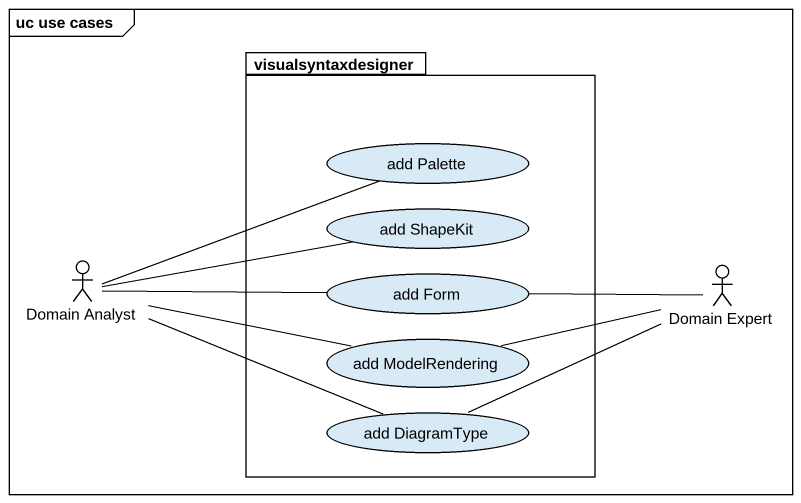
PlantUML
@startuml
mainframe uc use cases
package visualsyntaxdesigner {
  usecase "add Palette" as add_Palette
  usecase "add ShapeKit" as add_ShapeKit
  usecase "add Form" as add_Form
  usecase "add ModelRendering" as add_ModelRendering
  usecase "add DiagramType" as add_DiagramType
}
actor "Domain Analyst" as Domain_Analyst
actor "Domain Expert" as Domain_Expert
Domain_Analyst -right- add_Palette
Domain_Analyst -right- add_ShapeKit
Domain_Analyst -right- add_Form
Domain_Analyst -right- add_ModelRendering
Domain_Analyst -right- add_DiagramType
Domain_Expert -left- add_Form
Domain_Expert -left- add_ModelRendering
Domain_Expert -left- add_DiagramType
@enduml
